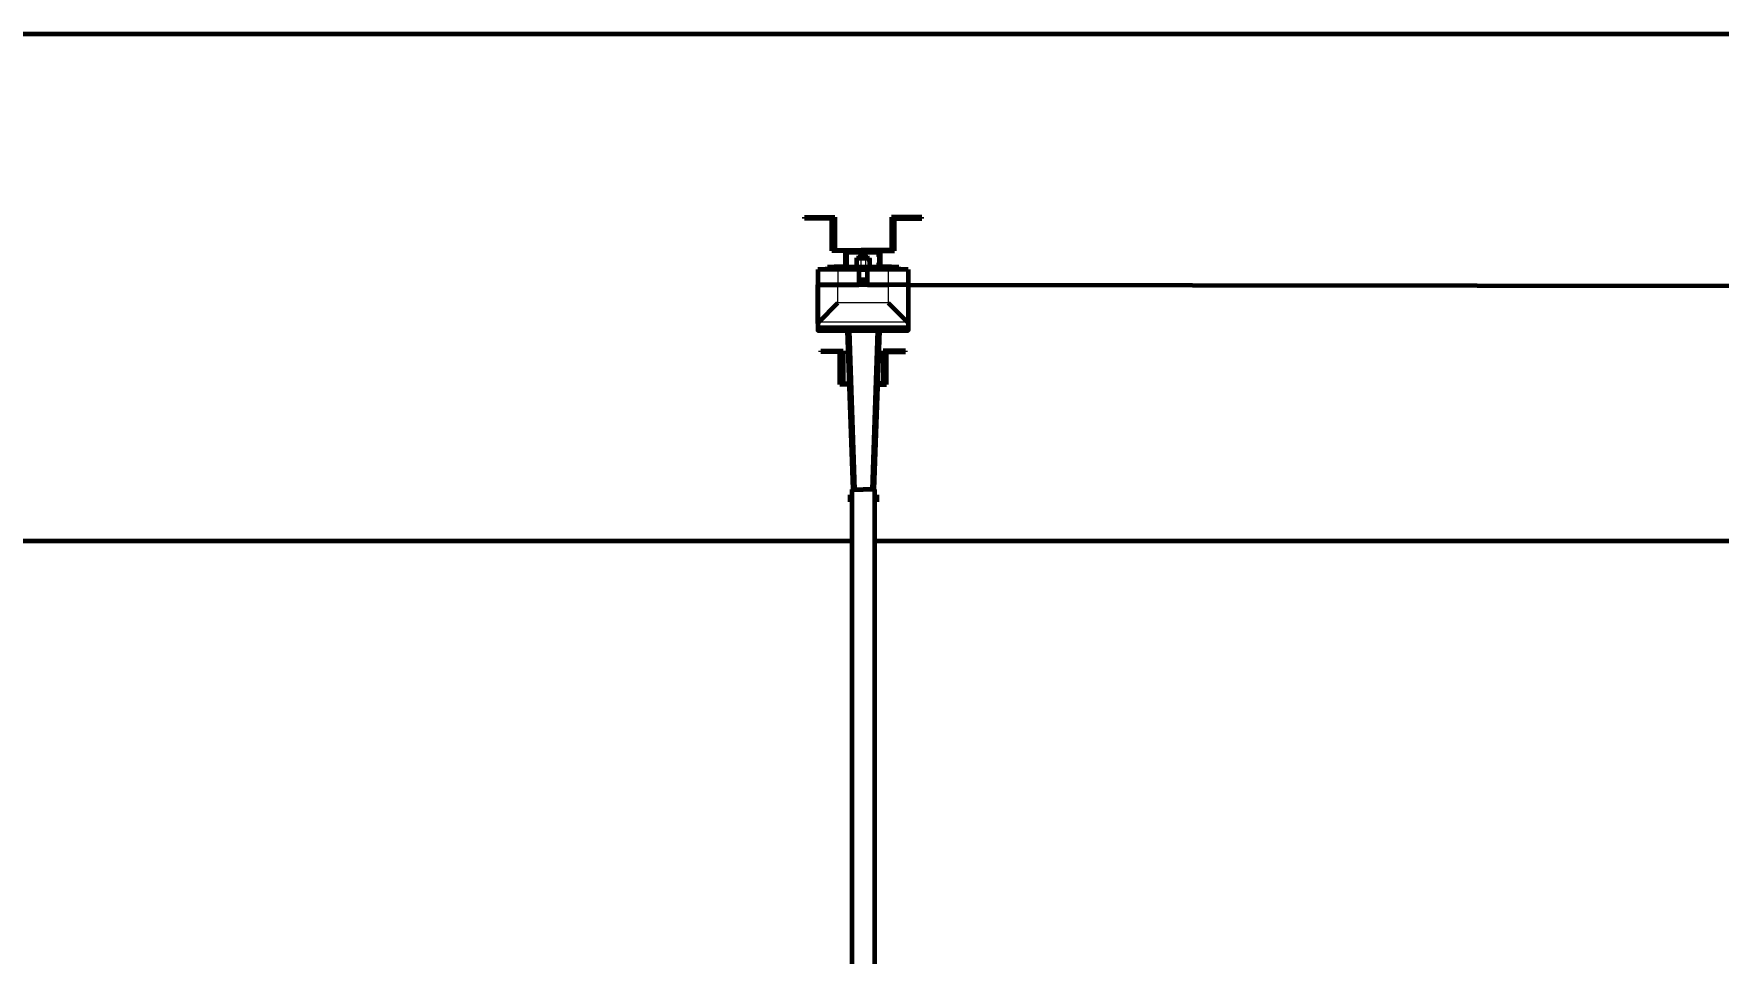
# Model space of a CAD drawing. Header units: millimetres. Extents: x 0 to 840, y 0 to 594.
# Drawn here: x 608.1 to 662.5, y 185.7 to 215.4 of the extents above; entities that cross this region are included whole.
import ezdxf

# ---------------------------------------------------------------- set-up
doc = ezdxf.new("R2010")
doc.units = ezdxf.units.MM
doc.linetypes.add('K5LT_BASIC', pattern=[0])
doc.linetypes.add('K5LT_THIN', pattern=[0])
doc.layers.add('Системный слой', color=7, linetype='Continuous')
doc.styles.add('KDIMTEXTSTYLE', font='GOST_AU.SHX', dxfattribs={"width": 0.96, "oblique": 15, "height": 5})
doc.dimstyles.new('KDIMSTYLE (0.25)', dxfattribs={"dimtxt": 5, "dimasz": 1, "dimexe": 2, "dimexo": 0, "dimgap": 1, "dimtad": 1, "dimlfac": 4, "dimtxsty": 'KDIMTEXTSTYLE', "dimsah": 1, "dimcen": 0, "dimdle": 1, "dimadec": 0, "dimazin": 0, "dimtfac": 0.667, "dimtmove": 0, "dimatfit": 3, "dimfxl": 1, "dimtvp": 1, "dimtolj": 1, "dimtzin": 0, "dimarcsym": 0})

# ---------------------------------------------------------------- blocks, each defined once
blk = doc.blocks.new('KDIMARROW_01')
at = {"layer": 'Системный слой'}
blk.add_hatch(color=0, dxfattribs=at).paths.add_polyline_path([(0, 0), (-5, 0.658), (-4.5, 0), (-5, -0.658)])
at = {"layer": 'Системный слой', "color": 0, "linetype": 'K5LT_THIN', "lineweight": 18}
for p, q in [((-4.5, 0), (-5, 0.658)), ((-5, 0.658), (0, 0)), ((0, 0), (-5, -0.658)), ((-5, -0.658), (-4.5, 0)), ((0, 0), (-1, 0))]:
    blk.add_line(p, q, dxfattribs=at)

msp = doc.modelspace()

# ---------------------------------------------------------------- linework, layer by layer
at = {"layer": 'Системный слой', "color": 5, "linetype": 'K5LT_BASIC', "lineweight": 60, "true_color": 0x0000ff}
for p, q in [((552.74702, 215.42486), (717.00099, 215.42486)), ((632.98108, 209.45681), (632.98108, 209.49181)), ((632.98108, 209.49181), (633.96108, 209.49181)), ((633.85608, 209.45681), (632.98108, 209.45681)), ((633.85608, 208.40681), (633.85608, 209.45681)), ((633.96108, 209.49181), (633.96108, 208.44181)), ((636.76692, 209.49181), (635.78692, 209.49181)), ((635.78692, 209.49181), (635.78692, 208.44181)), ((635.89192, 208.40681), (635.89192, 209.45681)), ((635.89192, 209.45681), (636.76692, 209.45681)), ((636.76692, 209.45681), (636.76692, 209.49181)), ((634.73108, 208.40681), (633.85608, 208.40681)), ((633.96108, 208.44181), (634.83895, 208.43368)), ((634.29008, 208.33681), (634.29008, 207.92556)), ((634.32508, 208.33681), (634.32508, 207.92556)), ((634.33033, 208.33856), (634.33033, 207.90806)), ((635.36983, 208.34906), (634.34083, 208.34906)), ((634.34164, 208.36656), (635.36983, 208.36656)), ((634.77584, 208.40681), (634.36008, 208.40681)), ((634.77584, 208.37181), (634.36008, 208.37181)), ((634.66108, 208.17931), (634.66108, 208.05681)), ((634.66108, 208.17931), (634.67858, 208.17931)), ((634.68691, 208.16181), (634.66108, 208.16181)), ((634.66108, 208.16181), (634.66108, 207.89056)), ((634.67858, 208.17931), (634.68733, 208.16181)), ((634.7965, 208.16181), (634.68691, 208.16181)), ((634.74859, 208.16181), (634.74859, 208.19681)), ((634.75164, 208.16181), (634.75164, 208.19681)), ((634.76556, 208.16181), (634.76556, 208.19681)), ((634.77483, 208.22306), (634.7779, 208.22306)), ((634.7779, 208.22306), (634.78677, 208.22306)), ((634.7779, 208.22066), (634.7779, 208.22306)), ((634.78124, 208.16181), (634.78124, 208.19681)), ((634.78677, 208.22306), (634.80245, 208.22306)), ((634.78945, 208.41318), (634.78821, 208.41193)), ((634.94567, 208.16181), (634.7965, 208.16181)), ((634.80245, 208.22306), (634.82128, 208.22306)), ((634.80245, 208.16181), (634.80245, 208.22306)), ((634.81081, 208.16181), (634.81081, 208.19681)), ((634.8142, 208.38843), (634.81296, 208.38718)), ((634.82128, 208.22306), (634.84538, 208.22306)), ((634.83491, 208.16181), (634.83491, 208.19681)), ((634.92096, 208.43368), (634.83895, 208.43368)), ((634.92096, 208.39868), (634.83895, 208.39868)), ((634.84538, 208.22306), (634.86913, 208.22306)), ((634.84538, 208.16181), (634.84538, 208.22306)), ((634.86913, 208.22306), (634.8952, 208.22306)), ((634.86913, 208.16181), (634.86913, 208.22306)), ((634.87221, 208.16181), (634.87221, 208.19681)), ((634.8952, 208.22306), (634.91751, 208.22306)), ((634.89828, 208.16181), (634.89828, 208.19681)), ((635.78692, 208.44181), (634.90905, 208.43368)), ((634.91751, 208.22306), (634.93856, 208.22306)), ((634.91751, 208.16181), (634.91751, 208.22306)), ((634.9333, 208.16181), (634.9333, 208.19681)), ((634.93856, 208.22306), (634.95345, 208.22306)), ((635.05525, 208.16181), (634.94567, 208.16181)), ((634.94695, 208.38718), (634.94571, 208.38843)), ((634.95345, 208.22306), (634.96384, 208.22306)), ((634.95345, 208.2056), (634.95345, 208.22306)), ((634.95436, 208.16181), (634.95436, 208.19681)), ((634.9554, 208.22306), (634.95541, 208.22306)), ((634.96384, 208.22306), (634.96731, 208.22306)), ((634.96731, 208.22279), (634.96731, 208.22306)), ((634.9717, 208.41193), (634.97046, 208.41318)), ((634.97773, 208.16181), (634.97773, 208.19681)), ((635.36483, 208.40681), (634.98408, 208.40681)), ((635.36483, 208.37181), (634.98408, 208.37181)), ((634.98812, 208.16181), (634.98812, 208.19681)), ((634.99358, 208.16181), (634.99358, 208.19681)), ((635.01692, 208.40681), (635.89192, 208.40681)), ((635.05483, 208.16181), (635.06358, 208.17931)), ((635.08108, 208.16181), (635.05525, 208.16181)), ((635.06358, 208.17931), (635.08108, 208.17931)), ((635.08108, 208.05681), (635.08108, 208.17931)), ((635.08108, 208.16181), (635.08108, 207.89056)), ((635.38033, 208.22306), (635.38033, 208.33856)), ((635.39258, 208.21781), (635.38558, 208.21781)), ((635.39783, 208.33856), (635.39783, 208.22306)), ((635.39983, 207.92556), (635.39983, 208.33681)), ((635.43483, 207.92556), (635.43483, 208.33681)), ((633.40983, 207.80306), (633.40983, 207.31306)), ((634.05733, 207.80306), (633.40983, 207.80306)), ((633.71608, 207.80306), (633.71608, 207.89056)), ((633.71608, 207.89056), (633.80358, 207.89056)), ((633.80358, 207.89056), (633.95233, 207.89056)), ((634.25508, 207.89056), (633.94008, 207.89056)), ((633.94008, 207.89056), (633.94008, 207.85556)), ((634.25508, 207.85556), (633.94008, 207.85556)), ((633.95233, 207.85556), (633.95233, 207.89056)), ((633.95233, 207.85556), (635.78983, 207.85556)), ((634.73108, 207.80306), (634.05733, 207.80306)), ((635.37158, 207.87306), (634.33908, 207.87306)), ((634.34783, 207.89056), (635.36283, 207.89056)), ((634.45698, 207.86657), (634.45993, 207.85556)), ((634.48424, 207.85556), (634.48719, 207.86657)), ((634.66108, 207.87306), (634.66108, 207.85556)), ((634.73108, 207.80306), (635.01108, 207.80306)), ((634.73108, 207.80306), (634.73108, 207.31306)), ((635.68483, 207.80306), (635.01108, 207.80306)), ((635.01108, 207.31306), (635.01108, 207.80306)), ((635.08108, 207.87306), (635.08108, 207.85556)), ((635.22348, 207.86657), (635.22643, 207.85556)), ((635.25074, 207.85556), (635.25369, 207.86657)), ((635.38033, 207.90806), (635.38033, 208.01656)), ((635.38558, 208.02181), (635.39258, 208.02181)), ((635.39783, 208.01656), (635.39783, 207.89931)), ((635.78483, 207.89056), (635.46983, 207.89056)), ((635.78483, 207.85556), (635.46983, 207.85556)), ((636.33233, 207.80306), (635.68483, 207.80306)), ((635.78483, 207.89056), (635.78483, 207.85556)), ((635.78983, 207.89056), (635.93858, 207.89056)), ((635.78983, 207.85556), (635.78983, 207.89056)), ((635.93858, 207.89056), (636.02608, 207.89056)), ((636.02608, 207.80306), (636.02608, 207.89056)), ((636.33233, 207.80306), (636.33233, 207.31306)), ((633.40983, 206.05454), (633.40983, 207.31306)), ((633.40983, 207.31306), (634.05733, 207.31306)), ((634.05733, 207.31306), (633.40983, 207.31306)), ((633.40983, 207.31306), (633.40983, 206.05454)), ((635.68483, 207.31306), (634.05733, 207.31306)), ((634.05733, 207.31306), (634.73108, 207.31306)), ((634.73983, 207.47056), (634.73983, 207.43556)), ((635.00233, 207.47056), (634.73983, 207.47056)), ((634.73983, 207.40056), (634.73983, 207.43556)), ((635.00233, 207.43556), (634.73983, 207.43556)), ((634.73983, 207.40056), (634.73983, 207.31306)), ((634.73983, 207.40056), (635.00233, 207.40056)), ((635.00233, 207.43556), (635.00233, 207.47056)), ((635.00233, 207.40056), (635.00233, 207.43556)), ((635.00233, 207.31306), (635.00233, 207.40056)), ((635.01108, 207.31306), (635.68483, 207.31306)), ((636.33233, 207.31306), (635.68483, 207.31306)), ((636.33233, 207.31306), (635.68483, 207.31306)), ((636.33233, 207.31306), (636.33233, 206.05454)), ((636.33233, 207.31306), (636.33233, 206.05454)), ((636.33233, 207.31306), (694.46996, 207.22424)), ((633.43624, 206.10575), (634.05733, 206.72683)), ((635.68483, 206.72683), (636.30592, 206.10575)), ((633.40983, 206.05454), (633.40983, 205.9132)), ((636.33233, 206.05454), (636.33233, 205.9132)), ((636.33233, 205.9132), (633.40983, 205.9132)), ((633.40983, 205.9132), (633.40983, 205.91306)), ((636.33233, 205.91306), (633.40983, 205.91306)), ((633.40983, 205.91306), (633.40983, 205.8472)), ((636.31123, 205.82556), (633.43094, 205.82556)), ((634.35658, 205.82556), (634.53571, 200.69265)), ((634.41628, 205.82556), (634.59184, 200.69265)), ((635.33987, 205.82556), (635.16431, 200.69265)), ((635.39957, 205.82556), (635.22044, 200.69265)), ((636.33233, 205.9132), (636.33233, 205.91306)), ((636.33233, 205.91306), (636.33233, 205.8472)), ((633.50608, 205.14017), (633.50608, 205.17517)), ((633.50608, 205.17517), (634.22358, 205.17517)), ((634.11858, 205.14017), (633.50608, 205.14017)), ((634.11858, 204.09017), (634.11858, 205.14017)), ((634.22358, 205.17517), (634.22358, 204.12517)), ((635.52442, 205.17517), (635.52442, 204.12517)), ((636.24192, 205.17517), (635.52442, 205.17517)), ((635.62942, 204.09017), (635.62942, 205.14017)), ((635.62942, 205.14017), (636.24192, 205.14017)), ((636.24192, 205.14017), (636.24192, 205.17517)), ((634.41714, 204.09017), (634.11858, 204.09017)), ((634.22358, 204.12517), (634.41601, 204.12263)), ((635.33901, 204.09017), (635.62942, 204.09017)), ((635.52442, 204.12517), (635.34014, 204.12274)), ((634.51058, 200.5178), (634.44058, 200.5178)), ((634.44058, 200.5178), (634.44058, 200.2903)), ((634.51058, 200.69265), (634.51246, 182.41056)), ((634.51058, 200.69265), (634.87808, 200.69265)), ((635.24558, 200.69265), (634.87808, 200.69265)), ((635.24558, 200.69265), (635.24369, 182.41056)), ((635.24558, 200.5178), (635.31558, 200.5178)), ((635.31558, 200.5178), (635.31558, 200.2903)), ((634.44058, 200.2903), (634.51058, 200.2903)), ((635.31558, 200.2903), (635.24558, 200.2903)), ((634.51058, 199.02362), (597.80907, 199.02362)), ((671.93894, 199.02362), (635.24558, 199.02362))]:
    msp.add_line(p, q, dxfattribs=at)
at = {"layer": 'Системный слой', "color": 7, "linetype": 'K5LT_THIN', "lineweight": 18}
for p, q in [((634.29008, 208.33681), (634.32508, 208.33681)), ((634.36008, 208.40681), (634.36008, 208.37181)), ((634.68691, 208.16181), (634.68691, 207.89056)), ((634.74859, 208.19681), (634.75164, 208.19681)), ((634.76556, 208.19681), (634.78124, 208.19681)), ((634.77584, 208.40681), (634.77584, 208.37181)), ((634.78821, 208.41193), (634.81296, 208.38718)), ((634.78945, 208.41318), (634.8142, 208.38843)), ((634.7965, 208.16181), (634.7965, 207.89056)), ((634.81081, 208.19681), (634.83491, 208.19681)), ((634.83895, 208.43368), (634.83895, 208.39868)), ((634.87221, 208.19681), (634.89828, 208.19681)), ((634.92096, 208.43368), (634.92096, 208.39868)), ((634.9333, 208.19681), (634.95436, 208.19681)), ((634.94567, 208.16181), (634.94567, 207.89056)), ((634.97046, 208.41318), (634.94571, 208.38843)), ((634.9717, 208.41193), (634.94695, 208.38718)), ((634.97773, 208.19681), (634.98812, 208.19681)), ((634.98408, 208.40681), (634.98408, 208.37181)), ((635.05525, 208.16181), (635.05525, 207.89056)), ((635.36483, 208.40681), (635.36483, 208.37181)), ((635.43483, 208.33681), (635.39983, 208.33681)), ((633.80358, 207.80306), (633.80358, 207.89056)), ((634.05733, 207.80306), (634.05733, 207.31306)), ((634.25508, 207.89056), (634.25508, 207.85556)), ((634.29008, 207.92556), (634.32508, 207.92556)), ((634.68691, 207.87306), (634.68691, 207.85556)), ((634.7965, 207.87306), (634.7965, 207.85556)), ((634.94567, 207.87306), (634.94567, 207.85556)), ((635.05525, 207.87306), (635.05525, 207.85556)), ((635.43483, 207.92556), (635.39983, 207.92556)), ((635.46983, 207.89056), (635.46983, 207.85556)), ((635.68483, 207.80306), (635.68483, 207.31306)), ((635.93858, 207.80306), (635.93858, 207.89056)), ((634.05733, 206.72683), (634.05733, 207.31306)), ((635.68483, 207.31306), (635.68483, 206.72683)), ((635.68483, 206.72683), (634.05733, 206.72683)), ((636.30592, 206.10575), (633.43624, 206.10575))]:
    msp.add_line(p, q, dxfattribs=at)
at = {"layer": 'Системный слой', "color": 5, "linetype": 'K5LT_BASIC', "lineweight": 60, "true_color": 0x0000ff}
for centre, radius, start, end in [((634.36008, 208.33681), 0.07, 90, 180), ((634.36008, 208.33681), 0.035, 90, 180), ((634.34083, 208.33856), 0.0105, 90, 180), ((634.77484, 208.19681), 0.02625, 129.357319, 180.00801), ((634.77483, 208.19681), 0.02625, 90, 129.341561), ((634.77584, 208.42431), 0.0175, 270, 315), ((634.77584, 208.42431), 0.0525, 270, 315), ((634.83895, 208.36368), 0.07, 90, 135), ((634.83895, 208.36368), 0.035, 90, 135), ((634.92096, 208.36368), 0.07, 45, 90), ((634.92096, 208.36368), 0.035, 45, 90), ((634.98408, 208.42431), 0.0525, 225, 270), ((634.96733, 208.19679), 0.02627, 50.673288, 90.028193), ((634.96733, 208.19681), 0.02625, 50.658439, 90), ((634.98408, 208.42431), 0.0175, 225, 270), ((634.96733, 208.19681), 0.02625, 359.99199, 50.642681), ((635.36483, 208.33681), 0.07, 0, 90), ((635.36483, 208.33681), 0.035, 0, 90), ((635.36983, 208.33856), 0.028, 0, 90), ((635.36983, 208.33856), 0.0105, 0, 90), ((635.38558, 208.22306), 0.00525, 180, 270), ((635.39258, 208.22306), 0.00525, 270, 0), ((634.25508, 207.92556), 0.035, 270, 0), ((634.25508, 207.92556), 0.07, 270, 0), ((634.33908, 207.89931), 0.02625, 202.747021, 270), ((634.34783, 207.90806), 0.0175, 180, 270), ((634.44853, 207.86431), 0.00875, 15, 90), ((634.49564, 207.86431), 0.00875, 90, 165), ((635.21503, 207.86431), 0.00875, 15, 90), ((635.26214, 207.86431), 0.00875, 90, 165), ((635.36283, 207.90806), 0.0175, 270, 0), ((635.37158, 207.89931), 0.02625, 270, 0), ((635.38558, 208.01656), 0.00525, 90, 180), ((635.39258, 208.01656), 0.00525, 0, 90), ((635.46983, 207.92556), 0.07, 180, 270), ((635.46983, 207.92556), 0.035, 180, 270)]:
    msp.add_arc(centre, radius, start, end, dxfattribs=at)
for points, knots in [([(634.7779, 208.22306), (634.77664, 208.22306), (634.7745, 208.2229), (634.77128, 208.22227), (634.76818, 208.22128), (634.76483, 208.21969), (634.76158, 208.21751), (634.75864, 208.21481), (634.75615, 208.2117), (634.75423, 208.20839), (634.75292, 208.20513), (634.75192, 208.20132), (634.75164, 208.19855), (634.75164, 208.19681)], [0, 0, 0, 0, 1.29006776, 2.18720776, 3.35108265, 4.60618744, 5.96283365, 7.31949859, 8.66853397, 10.00229151, 11.18972848, 12.23034843, 14, 14, 14, 14]), ([(634.78677, 208.22306), (634.78575, 208.22306), (634.78402, 208.2229), (634.78142, 208.22227), (634.77891, 208.22128), (634.77621, 208.21969), (634.77359, 208.21751), (634.77121, 208.21481), (634.7692, 208.2117), (634.76766, 208.20839), (634.7666, 208.20513), (634.76578, 208.20132), (634.76556, 208.19855), (634.76556, 208.19681)], [0, 0, 0, 0, 1.29006776, 2.18720776, 3.35108265, 4.60618744, 5.96283365, 7.31949859, 8.66853397, 10.00229151, 11.18972848, 12.23034843, 14, 14, 14, 14]), ([(634.80245, 208.22306), (634.80143, 208.22306), (634.7997, 208.2229), (634.7971, 208.22227), (634.79459, 208.22128), (634.79189, 208.21969), (634.78927, 208.21751), (634.78689, 208.21481), (634.78488, 208.2117), (634.78334, 208.20839), (634.78227, 208.20513), (634.78146, 208.20132), (634.78124, 208.19855), (634.78124, 208.19681)], [0, 0, 0, 0, 1.29006776, 2.18720776, 3.35108265, 4.60618744, 5.96283365, 7.31949859, 8.66853397, 10.00229151, 11.18972848, 12.23034843, 14, 14, 14, 14]), ([(634.82128, 208.22306), (634.82077, 208.22306), (634.81992, 208.2229), (634.81864, 208.22227), (634.8174, 208.22128), (634.81607, 208.21969), (634.81477, 208.21751), (634.8136, 208.21481), (634.81261, 208.2117), (634.81184, 208.20839), (634.81132, 208.20513), (634.81092, 208.20132), (634.81081, 208.19855), (634.81081, 208.19681)], [0, 0, 0, 0, 1.29006776, 2.18720776, 3.35108265, 4.60618744, 5.96283365, 7.31949859, 8.66853397, 10.00229151, 11.18972848, 12.23034843, 14, 14, 14, 14]), ([(634.84538, 208.22306), (634.84488, 208.22306), (634.84403, 208.2229), (634.84274, 208.22227), (634.84151, 208.22128), (634.84017, 208.21969), (634.83888, 208.21751), (634.8377, 208.21481), (634.83671, 208.2117), (634.83595, 208.20839), (634.83542, 208.20513), (634.83502, 208.20132), (634.83491, 208.19855), (634.83491, 208.19681)], [0, 0, 0, 0, 1.29006776, 2.18720776, 3.35108265, 4.60618744, 5.96283365, 7.31949859, 8.66853397, 10.00229151, 11.18972848, 12.23034843, 14, 14, 14, 14]), ([(634.86913, 208.22306), (634.86928, 208.22306), (634.86953, 208.2229), (634.86991, 208.22227), (634.87027, 208.22128), (634.87066, 208.21969), (634.87104, 208.21751), (634.87139, 208.21481), (634.87168, 208.2117), (634.8719, 208.20839), (634.87206, 208.20513), (634.87217, 208.20132), (634.87221, 208.19855), (634.87221, 208.19681)], [0, 0, 0, 0, 1.29006776, 2.18720776, 3.35108265, 4.60618744, 5.96283365, 7.31949859, 8.66853397, 10.00229151, 11.18972848, 12.23034843, 14, 14, 14, 14]), ([(634.8952, 208.22306), (634.89535, 208.22306), (634.8956, 208.2229), (634.89598, 208.22227), (634.89634, 208.22128), (634.89673, 208.21969), (634.89711, 208.21751), (634.89746, 208.21481), (634.89775, 208.2117), (634.89797, 208.20839), (634.89813, 208.20513), (634.89825, 208.20132), (634.89828, 208.19855), (634.89828, 208.19681)], [0, 0, 0, 0, 1.29006776, 2.18720776, 3.35108265, 4.60618744, 5.96283365, 7.31949859, 8.66853397, 10.00229151, 11.18972848, 12.23034843, 14, 14, 14, 14]), ([(634.91751, 208.22306), (634.91827, 208.22306), (634.91956, 208.2229), (634.92149, 208.22227), (634.92336, 208.22128), (634.92537, 208.21969), (634.92732, 208.21751), (634.92909, 208.21481), (634.93059, 208.2117), (634.93174, 208.20839), (634.93253, 208.20513), (634.93314, 208.20132), (634.9333, 208.19855), (634.9333, 208.19681)], [0, 0, 0, 0, 1.29006776, 2.18720776, 3.35108265, 4.60618744, 5.96283365, 7.31949859, 8.66853397, 10.00229151, 11.18972848, 12.23034843, 14, 14, 14, 14]), ([(634.93856, 208.22306), (634.93932, 208.22306), (634.94061, 208.2229), (634.94255, 208.22227), (634.94441, 208.22128), (634.94643, 208.21969), (634.94838, 208.21751), (634.95015, 208.21481), (634.95164, 208.2117), (634.9528, 208.20839), (634.95359, 208.20513), (634.95419, 208.20132), (634.95436, 208.19855), (634.95436, 208.19681)], [0, 0, 0, 0, 1.29006776, 2.18720776, 3.35108265, 4.60618744, 5.96283365, 7.31949859, 8.66853397, 10.00229151, 11.18972848, 12.23034843, 14, 14, 14, 14]), ([(634.95345, 208.22306), (634.95461, 208.22306), (634.95659, 208.2229), (634.95957, 208.22227), (634.96244, 208.22128), (634.96554, 208.21969), (634.96853, 208.21751), (634.97126, 208.21481), (634.97356, 208.2117), (634.97533, 208.20839), (634.97654, 208.20513), (634.97747, 208.20132), (634.97773, 208.19855), (634.97773, 208.19681)], [0, 0, 0, 0, 1.29006776, 2.18720776, 3.35108265, 4.60618744, 5.96283365, 7.31949859, 8.66853397, 10.00229151, 11.18972848, 12.23034843, 14, 14, 14, 14]), ([(634.96384, 208.22306), (634.96501, 208.22306), (634.96699, 208.2229), (634.96997, 208.22227), (634.97283, 208.22128), (634.97593, 208.21969), (634.97893, 208.21751), (634.98165, 208.21481), (634.98395, 208.2117), (634.98572, 208.20839), (634.98694, 208.20513), (634.98787, 208.20132), (634.98812, 208.19855), (634.98812, 208.19681)], [0, 0, 0, 0, 1.29006776, 2.18720776, 3.35108265, 4.60618744, 5.96283365, 7.31949859, 8.66853397, 10.00229151, 11.18972848, 12.23034843, 14, 14, 14, 14]), ([(633.40983, 206.05454), (633.40983, 206.05848), (633.41061, 206.06448), (633.41318, 206.07265), (633.41595, 206.07896), (633.4196, 206.08545), (633.42571, 206.09435), (633.43165, 206.10115), (633.43624, 206.10575)], [0, 0, 0, 0, 2.1474273, 3.24037333, 4.35896253, 5.49037333, 6.6474273, 9, 9, 9, 9]), ([(636.33233, 206.05454), (636.33233, 206.05848), (636.33156, 206.06448), (636.32898, 206.07265), (636.32621, 206.07896), (636.32257, 206.08545), (636.31646, 206.09435), (636.31051, 206.10115), (636.30592, 206.10575)], [0, 0, 0, 0, 2.1474273, 3.24037333, 4.35896253, 5.49037333, 6.6474273, 9, 9, 9, 9]), ([(633.40983, 205.8472), (633.40983, 205.84412), (633.41049, 205.839), (633.41317, 205.83347), (633.41668, 205.82996), (633.42069, 205.82769), (633.42527, 205.82623), (633.42893, 205.8257), (633.43094, 205.82556)], [0, 0, 0, 0, 2.07407234, 3.85422199, 5.34044894, 6.53482336, 7.75467371, 9, 9, 9, 9]), ([(636.33233, 205.8472), (636.33233, 205.84412), (636.33167, 205.839), (636.32899, 205.83347), (636.32548, 205.82996), (636.32147, 205.82769), (636.3169, 205.82623), (636.31323, 205.8257), (636.31123, 205.82556)], [0, 0, 0, 0, 2.07407234, 3.85422199, 5.34044894, 6.53482336, 7.75467371, 9, 9, 9, 9])]:
    msp.add_open_spline(points, degree=3, knots=knots, dxfattribs=at)

# ---------------------------------------------------------------- dimensions: what is measured, and where the dimension line sits
at = {"layer": 'Системный слой', "color": 7}
msp.add_linear_dim(base=(684.92005, 184.14369), p1=(656.65353, 199.02362), p2=(656.33775, 184.14369), angle=90, location=(684.92005, 191.58365), text='\\H5.0;\\W0.965;\\Q15;\\H5.0;\\W0.965;\\Q15;\\Q15;h+30', dimstyle='KDIMSTYLE (0.25)', override={"dimexo": 0, "dimblk1": 'KDIMARROW_01', "dimblk2": 'KDIMARROW_01', "dimse1": 0, "dimse2": 0, "dimclrt": 7, "dimtolj": 1}, dxfattribs=at).render()

doc.saveas('drawing.dxf')
